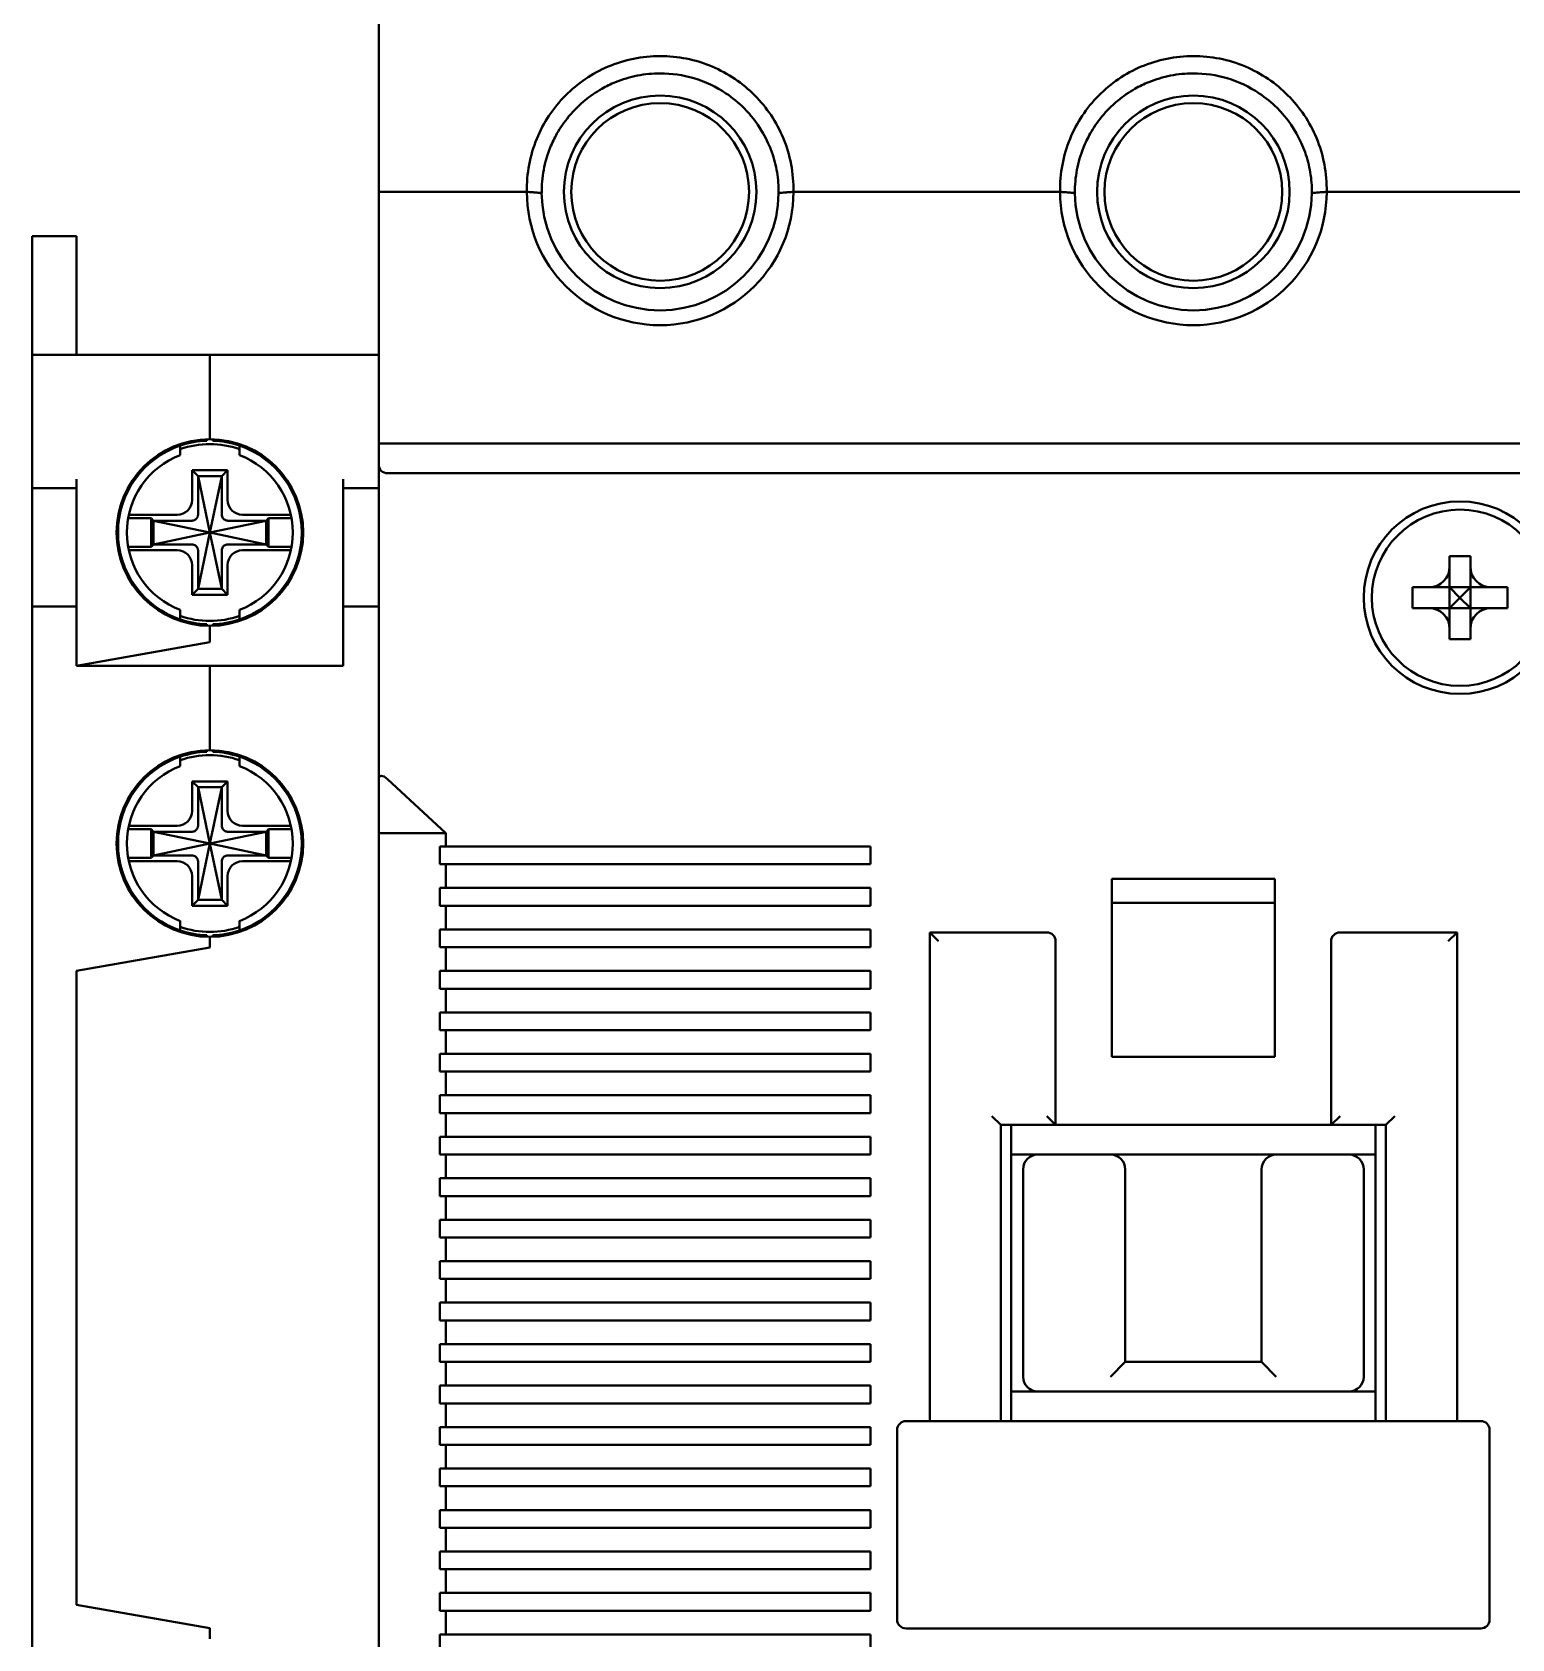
# Model space of a CAD drawing. Header units: inches. Extents: x 6934 to 18973, y 4254 to 7629.
# Drawn here: x 15725.3 to 15775.2, y 5425 to 5479.2 of the extents above; entities that cross this region are included whole.
import ezdxf

# ---------------------------------------------------------------- set-up
doc = ezdxf.new("R2010")
doc.units = ezdxf.units.IN
doc.header["$MEASUREMENT"] = 0
doc.layers.add('POWER SUPPLY CASE INLINER1$0$가시적인 것(ISO)', color=3, linetype='Continuous', lineweight=40, true_color=0x00ff00)

# ---------------------------------------------------------------- blocks, each defined once
blk = doc.blocks.new('POWER SUPPLY CASE INLINER1')
at = {"layer": 'POWER SUPPLY CASE INLINER1$0$가시적인 것(ISO)'}
for p, q in [((3928.587, 1226.032), (3928.587, 1219.832)), ((3933.587, 1219.832), (3928.587, 1219.832)), ((3928.587, 1211.332), (3928.587, 1219.832)), ((3951.587, 1219.832), (3942.587, 1219.832)), ((3969.587, 1219.832), (3960.587, 1219.832)), ((3916.887, 1214.332), (3916.887, 1218.332)), ((3916.887, 1218.332), (3918.387, 1218.332)), ((3918.387, 1218.332), (3918.387, 1214.332)), ((3916.887, 1210.132), (3916.887, 1214.332)), ((3916.887, 1214.332), (3918.387, 1214.332)), ((3922.887, 1214.332), (3918.387, 1214.332)), ((3928.587, 1214.332), (3922.887, 1214.332)), ((3922.887, 1214.332), (3922.887, 1211.482)), ((3922.887, 1211.482), (3922.887, 1214.332)), ((3921.887, 1211.266), (3921.887, 1211.319)), ((3922.787, 1211.48), (3922.787, 1211.43)), ((3922.987, 1211.48), (3922.987, 1211.43)), ((3923.887, 1211.266), (3923.887, 1211.319)), ((3983.587, 1211.332), (3928.587, 1211.332)), ((3928.587, 1210.632), (3928.587, 1211.332)), ((3922.287, 1210.432), (3922.287, 1209.437)), ((3923.487, 1210.432), (3922.287, 1210.432)), ((3922.487, 1210.232), (3922.287, 1210.432)), ((3922.487, 1210.232), (3922.487, 1208.934)), ((3923.287, 1210.232), (3922.487, 1210.232)), ((3922.887, 1208.332), (3922.487, 1210.232)), ((3922.887, 1208.332), (3923.287, 1210.232)), ((3923.287, 1210.232), (3923.487, 1210.432)), ((3923.287, 1208.934), (3923.287, 1210.232)), ((3923.487, 1209.437), (3923.487, 1210.432)), ((3928.587, 1210.632), (3928.587, 1200.004)), ((3983.287, 1210.332), (3928.887, 1210.332)), ((3916.887, 1209.832), (3916.887, 1210.132)), ((3916.887, 1205.832), (3916.887, 1209.832)), ((3916.887, 1209.832), (3918.387, 1209.832)), ((3918.387, 1210.132), (3918.387, 1209.832)), ((3918.387, 1209.832), (3918.387, 1205.832)), ((3927.387, 1209.832), (3927.387, 1210.132)), ((3927.387, 1205.832), (3927.387, 1209.832)), ((3928.587, 1209.832), (3927.387, 1209.832)), ((3920.129, 1208.812), (3920.907, 1208.812)), ((3920.303, 1208.932), (3921.783, 1208.932)), ((3920.907, 1207.852), (3920.907, 1208.812)), ((3920.987, 1208.732), (3920.907, 1208.812)), ((3920.987, 1208.732), (3920.987, 1207.932)), ((3922.286, 1208.732), (3920.987, 1208.732)), ((3922.887, 1208.332), (3920.987, 1208.732)), ((3922.887, 1208.332), (3924.787, 1208.732)), ((3924.787, 1208.732), (3923.489, 1208.732)), ((3923.992, 1208.932), (3925.472, 1208.932)), ((3924.787, 1208.732), (3924.867, 1208.812)), ((3924.787, 1207.932), (3924.787, 1208.732)), ((3924.867, 1208.812), (3925.646, 1208.812)), ((3924.867, 1207.852), (3924.867, 1208.812)), ((3922.887, 1208.332), (3920.987, 1207.932)), ((3922.887, 1208.332), (3922.487, 1206.432)), ((3922.887, 1208.332), (3924.787, 1207.932)), ((3922.887, 1208.332), (3923.287, 1206.432)), ((3920.129, 1207.852), (3920.907, 1207.852)), ((3921.783, 1207.732), (3920.303, 1207.732)), ((3920.987, 1207.932), (3920.907, 1207.852)), ((3920.987, 1207.932), (3922.286, 1207.932)), ((3922.487, 1207.73), (3922.487, 1206.432)), ((3923.287, 1206.432), (3923.287, 1207.73)), ((3923.489, 1207.932), (3924.787, 1207.932)), ((3925.472, 1207.732), (3923.992, 1207.732)), ((3924.787, 1207.932), (3924.867, 1207.852)), ((3924.867, 1207.852), (3925.646, 1207.852)), ((3964.737, 1207.182), (3964.737, 1207.532)), ((3964.737, 1207.532), (3965.437, 1207.532)), ((3965.437, 1207.182), (3965.437, 1207.532)), ((3922.287, 1207.227), (3922.287, 1206.232)), ((3923.487, 1206.232), (3923.487, 1207.227)), ((3964.737, 1206.482), (3964.737, 1207.182)), ((3965.437, 1206.482), (3965.437, 1207.182)), ((3922.487, 1206.432), (3922.287, 1206.232)), ((3922.487, 1206.432), (3923.287, 1206.432)), ((3923.287, 1206.432), (3923.487, 1206.232)), ((3963.487, 1206.482), (3963.487, 1205.782)), ((3963.487, 1206.482), (3964.037, 1206.482)), ((3964.737, 1206.482), (3964.037, 1206.482)), ((3964.737, 1206.482), (3965.087, 1206.132)), ((3964.737, 1206.482), (3965.437, 1206.482)), ((3964.737, 1206.482), (3964.737, 1205.782)), ((3965.087, 1206.132), (3965.437, 1206.482)), ((3965.437, 1206.482), (3965.437, 1205.782)), ((3965.437, 1206.482), (3966.137, 1206.482)), ((3966.137, 1206.482), (3966.687, 1206.482)), ((3966.687, 1206.482), (3966.687, 1205.782)), ((3922.287, 1206.232), (3923.487, 1206.232)), ((3965.087, 1206.132), (3964.737, 1205.782)), ((3965.437, 1205.782), (3965.087, 1206.132)), ((3916.887, 1159.832), (3916.887, 1205.832)), ((3916.887, 1205.832), (3918.387, 1205.832)), ((3918.387, 1203.832), (3918.387, 1205.832)), ((3921.887, 1205.345), (3921.887, 1205.398)), ((3923.887, 1205.345), (3923.887, 1205.398)), ((3928.587, 1205.832), (3927.387, 1205.832)), ((3927.387, 1205.832), (3927.387, 1203.832)), ((3963.487, 1205.782), (3964.037, 1205.782)), ((3964.737, 1205.782), (3964.037, 1205.782)), ((3964.737, 1205.782), (3965.437, 1205.782)), ((3964.737, 1205.782), (3964.737, 1205.082)), ((3965.437, 1205.782), (3966.137, 1205.782)), ((3965.437, 1205.782), (3965.437, 1205.082)), ((3966.137, 1205.782), (3966.687, 1205.782)), ((3922.787, 1205.234), (3922.787, 1205.184)), ((3922.887, 1204.625), (3922.887, 1205.182)), ((3922.887, 1204.625), (3922.887, 1205.182)), ((3922.987, 1205.234), (3922.987, 1205.184)), ((3964.737, 1204.732), (3964.737, 1205.082)), ((3965.437, 1204.732), (3965.437, 1205.082)), ((3918.387, 1203.832), (3922.887, 1204.625)), ((3918.387, 1203.832), (3922.887, 1204.625)), ((3964.737, 1204.732), (3965.437, 1204.732)), ((3922.887, 1203.832), (3918.387, 1203.832)), ((3922.887, 1203.832), (3927.387, 1203.832)), ((3922.887, 1203.832), (3922.887, 1200.982)), ((3922.887, 1200.982), (3922.887, 1203.832)), ((3922.787, 1200.93), (3922.787, 1200.98)), ((3922.987, 1200.93), (3922.987, 1200.98)), ((3921.887, 1200.766), (3921.887, 1200.819)), ((3923.887, 1200.819), (3923.887, 1200.766)), ((3922.287, 1199.932), (3922.287, 1198.937)), ((3923.487, 1199.932), (3922.287, 1199.932)), ((3922.487, 1199.732), (3922.287, 1199.932)), ((3923.287, 1199.732), (3923.487, 1199.932)), ((3923.487, 1198.937), (3923.487, 1199.932)), ((3928.587, 1200.004), (3928.587, 1198.182)), ((3928.887, 1200.004), (3930.85, 1198.182)), ((3922.487, 1199.732), (3922.487, 1198.434)), ((3923.287, 1199.732), (3922.487, 1199.732)), ((3922.887, 1197.832), (3922.487, 1199.732)), ((3922.887, 1197.832), (3923.287, 1199.732)), ((3923.287, 1198.434), (3923.287, 1199.732)), ((3920.129, 1198.312), (3920.907, 1198.312)), ((3920.303, 1198.432), (3921.783, 1198.432)), ((3920.907, 1197.352), (3920.907, 1198.312)), ((3920.987, 1198.232), (3920.907, 1198.312)), ((3923.992, 1198.432), (3925.472, 1198.432)), ((3924.787, 1198.232), (3924.867, 1198.312)), ((3924.867, 1198.312), (3925.646, 1198.312)), ((3924.867, 1197.352), (3924.867, 1198.312)), ((3920.987, 1198.232), (3920.987, 1197.432)), ((3922.286, 1198.232), (3920.987, 1198.232)), ((3922.887, 1197.832), (3920.987, 1198.232)), ((3922.887, 1197.832), (3920.987, 1197.432)), ((3922.887, 1197.832), (3922.487, 1195.932)), ((3922.887, 1197.832), (3924.787, 1198.232)), ((3922.887, 1197.832), (3924.787, 1197.432)), ((3922.887, 1197.832), (3923.287, 1195.932)), ((3924.787, 1198.232), (3923.489, 1198.232)), ((3924.787, 1197.432), (3924.787, 1198.232)), ((3928.587, 1198.182), (3930.85, 1198.182)), ((3928.587, 1198.182), (3928.587, 1168.482)), ((3930.65, 1197.132), (3930.65, 1197.732)), ((3930.85, 1197.732), (3930.65, 1197.732)), ((3930.85, 1198.182), (3930.85, 1197.732)), ((3930.85, 1197.732), (3945.187, 1197.732)), ((3945.187, 1197.132), (3945.187, 1197.732)), ((3920.129, 1197.352), (3920.907, 1197.352)), ((3921.783, 1197.232), (3920.303, 1197.232)), ((3920.987, 1197.432), (3920.907, 1197.352)), ((3920.987, 1197.432), (3922.286, 1197.432)), ((3922.487, 1197.23), (3922.487, 1195.932)), ((3923.287, 1195.932), (3923.287, 1197.23)), ((3923.489, 1197.432), (3924.787, 1197.432)), ((3925.472, 1197.232), (3923.992, 1197.232)), ((3924.787, 1197.432), (3924.867, 1197.352)), ((3924.867, 1197.352), (3925.646, 1197.352)), ((3922.287, 1196.727), (3922.287, 1195.732)), ((3923.487, 1195.732), (3923.487, 1196.727)), ((3930.85, 1197.132), (3930.65, 1197.132)), ((3930.85, 1197.132), (3945.187, 1197.132)), ((3930.85, 1197.132), (3930.85, 1196.332)), ((3953.337, 1190.632), (3953.337, 1196.64)), ((3958.837, 1196.64), (3953.337, 1196.64)), ((3958.837, 1196.64), (3958.837, 1190.632)), ((3930.65, 1195.732), (3930.65, 1196.332)), ((3930.85, 1196.332), (3930.65, 1196.332)), ((3930.85, 1196.332), (3945.187, 1196.332)), ((3945.187, 1195.732), (3945.187, 1196.332)), ((3922.487, 1195.932), (3922.287, 1195.732)), ((3922.287, 1195.732), (3923.487, 1195.732)), ((3922.487, 1195.932), (3923.287, 1195.932)), ((3923.287, 1195.932), (3923.487, 1195.732)), ((3930.85, 1195.732), (3930.65, 1195.732)), ((3930.85, 1195.732), (3945.187, 1195.732)), ((3930.85, 1195.732), (3930.85, 1194.932)), ((3953.337, 1195.832), (3958.837, 1195.832)), ((3921.887, 1194.845), (3921.887, 1194.898)), ((3922.787, 1194.684), (3922.787, 1194.734)), ((3922.887, 1194.682), (3922.887, 1194.325)), ((3922.887, 1194.325), (3922.887, 1194.682)), ((3922.987, 1194.684), (3922.987, 1194.734)), ((3923.887, 1194.898), (3923.887, 1194.845)), ((3930.65, 1194.332), (3930.65, 1194.932)), ((3930.85, 1194.932), (3930.65, 1194.932)), ((3930.85, 1194.932), (3945.187, 1194.932)), ((3945.187, 1194.332), (3945.187, 1194.932)), ((3947.187, 1194.832), (3951.137, 1194.832)), ((3947.487, 1194.532), (3947.187, 1194.832)), ((3947.187, 1178.332), (3947.187, 1194.832)), ((3951.437, 1194.532), (3951.437, 1188.332)), ((3960.737, 1188.332), (3960.737, 1194.532)), ((3961.037, 1194.832), (3964.987, 1194.832)), ((3964.687, 1194.532), (3964.987, 1194.832)), ((3964.987, 1178.332), (3964.987, 1194.832)), ((3918.387, 1193.532), (3922.887, 1194.325)), ((3918.387, 1193.532), (3922.887, 1194.325)), ((3930.85, 1194.332), (3930.65, 1194.332)), ((3930.85, 1194.332), (3945.187, 1194.332)), ((3930.85, 1194.332), (3930.85, 1193.532)), ((3918.387, 1172.132), (3918.387, 1193.532)), ((3918.387, 1193.532), (3918.387, 1172.132)), ((3930.65, 1192.932), (3930.65, 1193.532)), ((3930.85, 1193.532), (3930.65, 1193.532)), ((3930.85, 1193.532), (3945.187, 1193.532)), ((3945.187, 1192.932), (3945.187, 1193.532)), ((3930.85, 1192.932), (3930.65, 1192.932)), ((3930.85, 1192.932), (3945.187, 1192.932)), ((3930.85, 1192.932), (3930.85, 1192.132)), ((3930.65, 1191.532), (3930.65, 1192.132)), ((3930.85, 1192.132), (3930.65, 1192.132)), ((3930.85, 1192.132), (3945.187, 1192.132)), ((3945.187, 1191.532), (3945.187, 1192.132)), ((3930.85, 1191.532), (3930.65, 1191.532)), ((3930.85, 1191.532), (3945.187, 1191.532)), ((3930.85, 1191.532), (3930.85, 1190.732)), ((3930.65, 1190.132), (3930.65, 1190.732)), ((3930.85, 1190.732), (3930.65, 1190.732)), ((3930.85, 1190.732), (3945.187, 1190.732)), ((3945.187, 1190.132), (3945.187, 1190.732)), ((3930.85, 1190.132), (3930.65, 1190.132)), ((3930.85, 1190.132), (3945.187, 1190.132)), ((3930.85, 1190.132), (3930.85, 1189.332)), ((3953.337, 1190.632), (3958.837, 1190.632)), ((3930.65, 1188.732), (3930.65, 1189.332)), ((3930.85, 1189.332), (3930.65, 1189.332)), ((3930.85, 1189.332), (3945.187, 1189.332)), ((3945.187, 1188.732), (3945.187, 1189.332)), ((3930.85, 1188.732), (3930.65, 1188.732)), ((3930.85, 1188.732), (3945.187, 1188.732)), ((3930.85, 1188.732), (3930.85, 1187.932)), ((3949.287, 1188.632), (3949.587, 1188.332)), ((3951.137, 1188.632), (3951.437, 1188.332)), ((3961.037, 1188.632), (3960.737, 1188.332)), ((3962.887, 1188.632), (3962.587, 1188.332)), ((3949.587, 1188.332), (3949.587, 1178.332)), ((3951.437, 1188.332), (3949.587, 1188.332)), ((3949.937, 1188.332), (3949.937, 1178.332)), ((3951.437, 1188.332), (3960.737, 1188.332)), ((3962.587, 1188.332), (3960.737, 1188.332)), ((3962.237, 1178.332), (3962.237, 1188.332)), ((3962.587, 1178.332), (3962.587, 1188.332)), ((3930.65, 1187.332), (3930.65, 1187.932)), ((3930.85, 1187.932), (3930.65, 1187.932)), ((3930.85, 1187.932), (3945.187, 1187.932)), ((3945.187, 1187.332), (3945.187, 1187.932)), ((3930.85, 1187.332), (3930.65, 1187.332)), ((3930.85, 1187.332), (3945.187, 1187.332)), ((3930.85, 1187.332), (3930.85, 1186.532)), ((3949.937, 1187.332), (3950.837, 1187.332)), ((3950.837, 1187.332), (3953.287, 1187.332)), ((3953.287, 1187.332), (3958.887, 1187.332)), ((3958.887, 1187.332), (3961.337, 1187.332)), ((3961.337, 1187.332), (3962.237, 1187.332)), ((3930.65, 1185.932), (3930.65, 1186.532)), ((3930.85, 1186.532), (3930.65, 1186.532)), ((3930.85, 1186.532), (3945.187, 1186.532)), ((3945.187, 1185.932), (3945.187, 1186.532)), ((3950.337, 1179.832), (3950.337, 1186.832)), ((3953.787, 1180.332), (3953.787, 1186.832)), ((3958.387, 1186.832), (3958.387, 1180.332)), ((3961.837, 1186.832), (3961.837, 1179.832)), ((3930.85, 1185.932), (3930.65, 1185.932)), ((3930.85, 1185.932), (3945.187, 1185.932)), ((3930.85, 1185.932), (3930.85, 1185.132)), ((3930.65, 1184.532), (3930.65, 1185.132)), ((3930.85, 1185.132), (3930.65, 1185.132)), ((3930.85, 1185.132), (3945.187, 1185.132)), ((3945.187, 1184.532), (3945.187, 1185.132)), ((3930.85, 1184.532), (3930.65, 1184.532)), ((3930.85, 1184.532), (3945.187, 1184.532)), ((3930.85, 1184.532), (3930.85, 1183.732)), ((3930.65, 1183.132), (3930.65, 1183.732)), ((3930.85, 1183.732), (3930.65, 1183.732)), ((3930.85, 1183.732), (3945.187, 1183.732)), ((3945.187, 1183.132), (3945.187, 1183.732)), ((3930.85, 1183.132), (3930.65, 1183.132)), ((3930.85, 1183.132), (3945.187, 1183.132)), ((3930.85, 1183.132), (3930.85, 1182.332)), ((3930.65, 1181.732), (3930.65, 1182.332)), ((3930.85, 1182.332), (3930.65, 1182.332)), ((3930.85, 1182.332), (3945.187, 1182.332)), ((3945.187, 1181.732), (3945.187, 1182.332)), ((3930.85, 1181.732), (3930.65, 1181.732)), ((3930.85, 1181.732), (3945.187, 1181.732)), ((3930.85, 1181.732), (3930.85, 1180.932)), ((3930.65, 1180.332), (3930.65, 1180.932)), ((3930.85, 1180.932), (3930.65, 1180.932)), ((3930.85, 1180.932), (3945.187, 1180.932)), ((3945.187, 1180.332), (3945.187, 1180.932)), ((3930.85, 1180.332), (3930.65, 1180.332)), ((3930.85, 1180.332), (3945.187, 1180.332)), ((3930.85, 1180.332), (3930.85, 1179.532)), ((3953.787, 1180.332), (3953.287, 1179.832)), ((3958.387, 1180.332), (3953.787, 1180.332)), ((3958.387, 1180.332), (3958.887, 1179.832)), ((3930.65, 1178.932), (3930.65, 1179.532)), ((3930.85, 1179.532), (3930.65, 1179.532)), ((3930.85, 1179.532), (3945.187, 1179.532)), ((3945.187, 1178.932), (3945.187, 1179.532)), ((3950.837, 1179.332), (3949.937, 1179.332)), ((3961.337, 1179.332), (3950.837, 1179.332)), ((3962.237, 1179.332), (3961.337, 1179.332)), ((3930.85, 1178.932), (3930.65, 1178.932)), ((3930.85, 1178.932), (3945.187, 1178.932)), ((3930.85, 1178.932), (3930.85, 1178.132)), ((3946.387, 1178.332), (3965.787, 1178.332)), ((3930.65, 1177.532), (3930.65, 1178.132)), ((3930.85, 1178.132), (3930.65, 1178.132)), ((3930.85, 1178.132), (3945.187, 1178.132)), ((3945.187, 1177.532), (3945.187, 1178.132)), ((3946.087, 1178.032), (3946.087, 1171.632)), ((3966.087, 1171.632), (3966.087, 1178.032)), ((3930.85, 1177.532), (3930.65, 1177.532)), ((3930.85, 1177.532), (3945.187, 1177.532)), ((3930.85, 1177.532), (3930.85, 1176.732)), ((3930.65, 1176.132), (3930.65, 1176.732)), ((3930.85, 1176.732), (3930.65, 1176.732)), ((3930.85, 1176.732), (3945.187, 1176.732)), ((3945.187, 1176.132), (3945.187, 1176.732)), ((3930.85, 1176.132), (3930.65, 1176.132)), ((3930.85, 1176.132), (3945.187, 1176.132)), ((3930.85, 1176.132), (3930.85, 1175.332)), ((3930.65, 1174.732), (3930.65, 1175.332)), ((3930.85, 1175.332), (3930.65, 1175.332)), ((3930.85, 1175.332), (3945.187, 1175.332)), ((3945.187, 1174.732), (3945.187, 1175.332)), ((3930.85, 1174.732), (3930.65, 1174.732)), ((3930.85, 1174.732), (3945.187, 1174.732)), ((3930.85, 1174.732), (3930.85, 1173.932)), ((3930.65, 1173.332), (3930.65, 1173.932)), ((3930.85, 1173.932), (3930.65, 1173.932)), ((3930.85, 1173.932), (3945.187, 1173.932)), ((3945.187, 1173.332), (3945.187, 1173.932)), ((3930.85, 1173.332), (3930.65, 1173.332)), ((3930.85, 1173.332), (3945.187, 1173.332)), ((3930.85, 1173.332), (3930.85, 1172.532)), ((3930.65, 1171.932), (3930.65, 1172.532)), ((3930.85, 1172.532), (3930.65, 1172.532)), ((3930.85, 1172.532), (3945.187, 1172.532)), ((3945.187, 1171.932), (3945.187, 1172.532)), ((3922.887, 1171.338), (3918.387, 1172.132)), ((3922.887, 1171.338), (3918.387, 1172.132)), ((3930.85, 1171.932), (3930.65, 1171.932)), ((3930.85, 1171.932), (3945.187, 1171.932)), ((3930.85, 1171.932), (3930.85, 1171.132)), ((3922.887, 1170.982), (3922.887, 1171.338)), ((3922.887, 1170.982), (3922.887, 1171.338)), ((3930.65, 1170.532), (3930.65, 1171.132)), ((3930.85, 1171.132), (3930.65, 1171.132)), ((3930.85, 1171.132), (3945.187, 1171.132)), ((3945.187, 1170.532), (3945.187, 1171.132)), ((3946.387, 1171.332), (3965.787, 1171.332))]:
    blk.add_line(p, q, dxfattribs=at)
for centre, radius in [((3938.087, 1219.832), 3.25), ((3938.087, 1219.832), 3), ((3956.087, 1219.832), 3.25), ((3956.087, 1219.832), 3), ((3965.087, 1206.132), 3.25), ((3965.087, 1206.132), 2.975)]:
    blk.add_circle(centre, radius, dxfattribs=at)
for centre, radius, start, end in [((3938.087, 1219.832), 4.5, 180, 0), ((3938.087, 1219.832), 4, 180.5574, 359.4428), ((3956.087, 1219.832), 4.5, 180, 0), ((3956.087, 1219.832), 4, 180.5574, 359.4428), ((3922.887, 1208.332), 3.15, 90, 270), ((3922.887, 1208.332), 3.1, 108.8191, 251.1809), ((3922.887, 1208.332), 3.1, 91.8486, 108.8191), ((3922.887, 1208.332), 2.986, 70.4332, 109.5668), ((3922.887, 1208.332), 3.15, 270, 90), ((3922.887, 1208.332), 3.1, 71.1809, 88.1514), ((3922.887, 1208.332), 3.1, 288.8191, 71.1809), ((3922.887, 1208.332), 2.8, 110.9248, 249.0752), ((3922.887, 1208.332), 2.8, 290.9248, 69.0752), ((3928.887, 1210.632), 0.3, 180, 270), ((3922.887, 1208.332), 2.986, 250.4332, 289.5668), ((3922.887, 1208.332), 3.1, 251.1809, 268.1514), ((3922.887, 1208.332), 3.1, 271.8486, 288.8191), ((3922.887, 1197.832), 3.15, 90, 270), ((3922.887, 1197.832), 3.15, 270, 90), ((3922.887, 1197.832), 3.1, 108.8191, 251.1809), ((3922.887, 1197.832), 2.8, 110.9248, 249.0752), ((3922.887, 1197.832), 3.1, 91.8486, 108.8191), ((3922.887, 1197.832), 2.986, 70.4332, 109.5668), ((3922.887, 1197.832), 3.1, 71.1809, 88.1514), ((3922.887, 1197.832), 3.1, 288.8191, 71.1809), ((3922.887, 1197.832), 2.8, 290.9248, 69.0752), ((3922.887, 1197.832), 2.986, 250.4332, 289.5668), ((3922.887, 1197.832), 3.1, 251.1809, 268.1514), ((3922.887, 1197.832), 3.1, 271.8486, 288.8191), ((3951.137, 1194.532), 0.3, 0, 90), ((3961.037, 1194.532), 0.3, 90, 180), ((3950.837, 1186.832), 0.5, 90, 180), ((3953.287, 1186.832), 0.5, 0, 90), ((3958.887, 1186.832), 0.5, 90, 180), ((3961.337, 1186.832), 0.5, 0, 90), ((3950.837, 1179.832), 0.5, 180, 270), ((3961.337, 1179.832), 0.5, 270, 0), ((3946.387, 1178.032), 0.3, 90, 180), ((3965.787, 1178.032), 0.3, 0, 90), ((3946.387, 1171.632), 0.3, 180, 270), ((3965.787, 1171.632), 0.3, 270, 0)]:
    blk.add_arc(centre, radius, start, end, dxfattribs=at)
for centre, major_axis, ratio, start_param, end_param in [((3921.749, 1209.471), (-0.393, 0.393), 0.939231, 2.387521, 3.895664), ((3924.026, 1209.471), (0.393, 0.393), 0.939231, 2.387521, 3.895664), ((3921.749, 1207.193), (-0.393, -0.393), 0.939231, 2.387521, 3.895664), ((3924.026, 1207.193), (0.393, -0.393), 0.939231, 2.387521, 3.895664), ((3963.993, 1207.227), (-0.542, 0.542), 0.941609, 2.386259, 3.896927), ((3966.182, 1207.227), (0.542, 0.542), 0.941609, 2.386259, 3.896927), ((3963.993, 1205.037), (-0.542, -0.542), 0.941609, 2.386259, 3.896927), ((3966.182, 1205.037), (0.542, -0.542), 0.941609, 2.386259, 3.896927), ((3928.887, 1199.725), (-0.26, 0.38), 0.39371, 5.234809, 6.805605), ((3921.749, 1198.971), (-0.393, 0.393), 0.939231, 2.387521, 3.895664), ((3924.026, 1198.971), (0.393, 0.393), 0.939231, 2.387521, 3.895664), ((3921.749, 1196.693), (-0.393, -0.393), 0.939231, 2.387521, 3.895664), ((3924.026, 1196.693), (0.393, -0.393), 0.939231, 2.387521, 3.895664)]:
    blk.add_ellipse(centre, major_axis=major_axis, ratio=ratio, start_param=start_param, end_param=end_param, dxfattribs=at)
for points, knots in [([(3938.087, 1224.419), (3937.786, 1224.419), (3937.485, 1224.388), (3936.895, 1224.268), (3936.606, 1224.179), (3935.789, 1223.832), (3935.302, 1223.5), (3934.474, 1222.666), (3934.147, 1222.17), (3933.807, 1221.34), (3933.72, 1221.046), (3933.608, 1220.444), (3933.582, 1220.138), (3933.588, 1219.832)], [0.0000171, 0.0000171, 0.0000171, 0.0000171, 0.0905045, 0.0905045, 0.1813819, 0.1813819, 0.3586453, 0.3586453, 0.5384374, 0.5384374, 0.6319629, 0.6319629, 0.7250417, 0.7250417, 0.7250417, 0.7250417]), ([(3942.587, 1219.832), (3942.593, 1220.144), (3942.566, 1220.456), (3942.45, 1221.067), (3942.36, 1221.366), (3942.016, 1222.189), (3941.69, 1222.678), (3940.869, 1223.504), (3940.381, 1223.835), (3939.56, 1224.182), (3939.268, 1224.272), (3938.679, 1224.389), (3938.383, 1224.419), (3938.087, 1224.419)], [0.0000644, 0.0000644, 0.0000644, 0.0000644, 0.0951795, 0.0951795, 0.1899794, 0.1899794, 0.3672987, 0.3672987, 0.5442291, 0.5442291, 0.6366703, 0.6366703, 0.7264459, 0.7264459, 0.7264459, 0.7264459]), ([(3956.087, 1224.419), (3955.786, 1224.419), (3955.485, 1224.388), (3954.895, 1224.268), (3954.606, 1224.179), (3953.789, 1223.832), (3953.302, 1223.5), (3952.474, 1222.666), (3952.147, 1222.17), (3951.807, 1221.34), (3951.72, 1221.046), (3951.608, 1220.444), (3951.582, 1220.138), (3951.588, 1219.832)], [0.0000171, 0.0000171, 0.0000171, 0.0000171, 0.0905045, 0.0905045, 0.1813819, 0.1813819, 0.3586453, 0.3586453, 0.5384374, 0.5384374, 0.6319629, 0.6319629, 0.7250417, 0.7250417, 0.7250417, 0.7250417]), ([(3960.587, 1219.832), (3960.593, 1220.144), (3960.566, 1220.456), (3960.45, 1221.067), (3960.36, 1221.366), (3960.016, 1222.189), (3959.69, 1222.678), (3958.869, 1223.504), (3958.381, 1223.835), (3957.56, 1224.182), (3957.268, 1224.272), (3956.679, 1224.389), (3956.383, 1224.419), (3956.087, 1224.419)], [0.0000644, 0.0000644, 0.0000644, 0.0000644, 0.0951795, 0.0951795, 0.1899794, 0.1899794, 0.3672987, 0.3672987, 0.5442291, 0.5442291, 0.6366703, 0.6366703, 0.7264459, 0.7264459, 0.7264459, 0.7264459]), ([(3938.087, 1223.832), (3937.83, 1223.832), (3937.572, 1223.807), (3937.066, 1223.708), (3936.819, 1223.634), (3936.42, 1223.472), (3936.265, 1223.397), (3935.915, 1223.199), (3935.725, 1223.068), (3935.447, 1222.84), (3935.351, 1222.752), (3935.167, 1222.569), (3935.08, 1222.472), (3934.85, 1222.192), (3934.718, 1222.001), (3934.518, 1221.647), (3934.443, 1221.489), (3934.279, 1221.084), (3934.205, 1220.831), (3934.108, 1220.316), (3934.085, 1220.055), (3934.088, 1219.793)], [-0.6388449, -0.6388449, -0.6388449, -0.6388449, -0.5615121, -0.5615121, -0.4839833, -0.4839833, -0.4321306, -0.4321306, -0.3626563, -0.3626563, -0.3233942, -0.3233942, -0.2839658, -0.2839658, -0.2134173, -0.2134173, -0.1601958, -0.1601958, -0.0800794, -0.0800794, -0.0000049, -0.0000049, -0.0000049, -0.0000049]), ([(3942.087, 1219.793), (3942.09, 1220.027), (3942.071, 1220.261), (3941.994, 1220.722), (3941.936, 1220.948), (3941.702, 1221.607), (3941.471, 1222.017), (3941.09, 1222.478), (3941.003, 1222.574), (3940.727, 1222.849), (3940.525, 1223.014), (3939.977, 1223.38), (3939.612, 1223.552), (3938.858, 1223.776), (3938.473, 1223.832), (3938.087, 1223.832)], [-0.63857, -0.63857, -0.63857, -0.63857, -0.5670702, -0.5670702, -0.4959389, -0.4959389, -0.3540667, -0.3540667, -0.3148214, -0.3148214, -0.2362678, -0.2362678, -0.1157937, -0.1157937, -0.0000154, -0.0000154, -0.0000154, -0.0000154]), ([(3956.087, 1223.832), (3955.83, 1223.832), (3955.572, 1223.807), (3955.066, 1223.708), (3954.819, 1223.634), (3954.42, 1223.472), (3954.265, 1223.397), (3953.915, 1223.199), (3953.725, 1223.068), (3953.447, 1222.84), (3953.351, 1222.752), (3953.167, 1222.569), (3953.08, 1222.472), (3952.85, 1222.192), (3952.718, 1222.001), (3952.518, 1221.647), (3952.443, 1221.489), (3952.279, 1221.084), (3952.205, 1220.831), (3952.108, 1220.316), (3952.085, 1220.055), (3952.088, 1219.793)], [-0.6388449, -0.6388449, -0.6388449, -0.6388449, -0.5615121, -0.5615121, -0.4839833, -0.4839833, -0.4321306, -0.4321306, -0.3626563, -0.3626563, -0.3233942, -0.3233942, -0.2839658, -0.2839658, -0.2134173, -0.2134173, -0.1601958, -0.1601958, -0.0800794, -0.0800794, -0.0000049, -0.0000049, -0.0000049, -0.0000049]), ([(3960.087, 1219.793), (3960.09, 1220.027), (3960.071, 1220.261), (3959.994, 1220.722), (3959.936, 1220.948), (3959.702, 1221.607), (3959.471, 1222.017), (3959.09, 1222.478), (3959.003, 1222.574), (3958.727, 1222.849), (3958.525, 1223.014), (3957.977, 1223.38), (3957.612, 1223.552), (3956.858, 1223.776), (3956.473, 1223.832), (3956.087, 1223.832)], [-0.63857, -0.63857, -0.63857, -0.63857, -0.5670702, -0.5670702, -0.4959389, -0.4959389, -0.3540667, -0.3540667, -0.3148214, -0.3148214, -0.2362678, -0.2362678, -0.1157937, -0.1157937, -0.0000154, -0.0000154, -0.0000154, -0.0000154]), ([(3934.088, 1219.793), (3934.033, 1219.798), (3933.923, 1219.808), (3933.756, 1219.825), (3933.644, 1219.828), (3933.588, 1219.832)], [0.0000107, 0.0000107, 0.0000107, 0.0000107, 0.3333333, 0.6666667, 0.9999943, 0.9999943, 0.9999943, 0.9999943]), ([(3942.587, 1219.832), (3942.531, 1219.828), (3942.419, 1219.825), (3942.252, 1219.808), (3942.142, 1219.798), (3942.087, 1219.793)], [0.0000082, 0.0000082, 0.0000082, 0.0000082, 0.3333333, 0.6666667, 0.9999891, 0.9999891, 0.9999891, 0.9999891]), ([(3952.088, 1219.793), (3952.033, 1219.798), (3951.923, 1219.808), (3951.756, 1219.825), (3951.644, 1219.828), (3951.588, 1219.832)], [0.0000107, 0.0000107, 0.0000107, 0.0000107, 0.3333333, 0.6666667, 0.9999943, 0.9999943, 0.9999943, 0.9999943]), ([(3960.587, 1219.832), (3960.531, 1219.828), (3960.419, 1219.825), (3960.252, 1219.808), (3960.142, 1219.798), (3960.087, 1219.793)], [0.0000082, 0.0000082, 0.0000082, 0.0000082, 0.3333333, 0.6666667, 0.9999891, 0.9999891, 0.9999891, 0.9999891]), ([(3920.303, 1208.932), (3920.265, 1208.932), (3920.22, 1208.931), (3920.174, 1208.929), (3920.163, 1208.929), (3920.152, 1208.928)], [-0.04536887, -0.04536887, -0.04536887, -0.04536887, -0.03388591, -0.03388591, -0.03039823, -0.03039823, -0.03039823, -0.03039823]), ([(3922.31, 1208.734), (3922.312, 1208.734), (3922.314, 1208.734), (3922.336, 1208.738), (3922.357, 1208.745), (3922.395, 1208.765), (3922.412, 1208.779), (3922.441, 1208.807), (3922.454, 1208.825), (3922.474, 1208.863), (3922.481, 1208.883), (3922.485, 1208.905), (3922.486, 1208.907), (3922.486, 1208.91)], [0.01709808, 0.01709808, 0.01709808, 0.01709808, 0.01777381, 0.01777381, 0.02384946, 0.02384946, 0.02992512, 0.02992512, 0.03600078, 0.03600078, 0.04207644, 0.04207644, 0.04275217, 0.04275217, 0.04275217, 0.04275217]), ([(3923.289, 1208.91), (3923.289, 1208.907), (3923.29, 1208.905), (3923.294, 1208.883), (3923.301, 1208.863), (3923.321, 1208.825), (3923.334, 1208.807), (3923.363, 1208.779), (3923.38, 1208.765), (3923.418, 1208.745), (3923.439, 1208.738), (3923.461, 1208.734), (3923.463, 1208.734), (3923.465, 1208.734)], [-0.22101525, -0.22101525, -0.22101525, -0.22101525, -0.22033952, -0.22033952, -0.21426387, -0.21426387, -0.20818821, -0.20818821, -0.20211255, -0.20211255, -0.19603689, -0.19603689, -0.19536116, -0.19536116, -0.19536116, -0.19536116]), ([(3925.623, 1208.928), (3925.612, 1208.929), (3925.601, 1208.929), (3925.555, 1208.931), (3925.51, 1208.932), (3925.472, 1208.932)], [-0.14993013, -0.14993013, -0.14993013, -0.14993013, -0.14644246, -0.14644246, -0.1349595, -0.1349595, -0.1349595, -0.1349595]), ([(3920.152, 1207.736), (3920.163, 1207.735), (3920.174, 1207.735), (3920.22, 1207.733), (3920.265, 1207.732), (3920.303, 1207.732)], [-0.14993013, -0.14993013, -0.14993013, -0.14993013, -0.14644246, -0.14644246, -0.1349595, -0.1349595, -0.1349595, -0.1349595]), ([(3922.486, 1207.754), (3922.486, 1207.756), (3922.485, 1207.759), (3922.481, 1207.78), (3922.474, 1207.801), (3922.454, 1207.839), (3922.441, 1207.857), (3922.412, 1207.885), (3922.395, 1207.899), (3922.357, 1207.919), (3922.336, 1207.926), (3922.314, 1207.93), (3922.312, 1207.93), (3922.31, 1207.93)], [-0.22101525, -0.22101525, -0.22101525, -0.22101525, -0.22033952, -0.22033952, -0.21426387, -0.21426387, -0.20818821, -0.20818821, -0.20211255, -0.20211255, -0.19603689, -0.19603689, -0.19536116, -0.19536116, -0.19536116, -0.19536116]), ([(3923.465, 1207.93), (3923.463, 1207.93), (3923.461, 1207.93), (3923.439, 1207.926), (3923.418, 1207.919), (3923.38, 1207.899), (3923.363, 1207.885), (3923.334, 1207.857), (3923.321, 1207.839), (3923.301, 1207.801), (3923.294, 1207.78), (3923.29, 1207.759), (3923.289, 1207.756), (3923.289, 1207.754)], [0.01709808, 0.01709808, 0.01709808, 0.01709808, 0.01777381, 0.01777381, 0.02384946, 0.02384946, 0.02992512, 0.02992512, 0.03600078, 0.03600078, 0.04207644, 0.04207644, 0.04275217, 0.04275217, 0.04275217, 0.04275217]), ([(3925.472, 1207.732), (3925.51, 1207.732), (3925.555, 1207.733), (3925.601, 1207.735), (3925.612, 1207.735), (3925.623, 1207.736)], [-0.04536887, -0.04536887, -0.04536887, -0.04536887, -0.03388591, -0.03388591, -0.03039823, -0.03039823, -0.03039823, -0.03039823]), ([(3920.303, 1198.432), (3920.265, 1198.432), (3920.22, 1198.431), (3920.174, 1198.429), (3920.163, 1198.429), (3920.152, 1198.428)], [-0.04536887, -0.04536887, -0.04536887, -0.04536887, -0.03388591, -0.03388591, -0.03039823, -0.03039823, -0.03039823, -0.03039823]), ([(3922.31, 1198.234), (3922.312, 1198.234), (3922.314, 1198.234), (3922.336, 1198.238), (3922.357, 1198.245), (3922.395, 1198.265), (3922.412, 1198.279), (3922.441, 1198.307), (3922.454, 1198.325), (3922.474, 1198.363), (3922.481, 1198.383), (3922.485, 1198.405), (3922.486, 1198.407), (3922.486, 1198.41)], [0.01709808, 0.01709808, 0.01709808, 0.01709808, 0.01777381, 0.01777381, 0.02384946, 0.02384946, 0.02992512, 0.02992512, 0.03600078, 0.03600078, 0.04207644, 0.04207644, 0.04275217, 0.04275217, 0.04275217, 0.04275217]), ([(3923.289, 1198.41), (3923.289, 1198.407), (3923.29, 1198.405), (3923.294, 1198.383), (3923.301, 1198.363), (3923.321, 1198.325), (3923.334, 1198.307), (3923.363, 1198.279), (3923.38, 1198.265), (3923.418, 1198.245), (3923.439, 1198.238), (3923.461, 1198.234), (3923.463, 1198.234), (3923.465, 1198.234)], [-0.22101525, -0.22101525, -0.22101525, -0.22101525, -0.22033952, -0.22033952, -0.21426387, -0.21426387, -0.20818821, -0.20818821, -0.20211255, -0.20211255, -0.19603689, -0.19603689, -0.19536116, -0.19536116, -0.19536116, -0.19536116]), ([(3925.623, 1198.428), (3925.612, 1198.429), (3925.601, 1198.429), (3925.555, 1198.431), (3925.51, 1198.432), (3925.472, 1198.432)], [-0.14993013, -0.14993013, -0.14993013, -0.14993013, -0.14644246, -0.14644246, -0.1349595, -0.1349595, -0.1349595, -0.1349595]), ([(3920.152, 1197.236), (3920.163, 1197.235), (3920.174, 1197.235), (3920.22, 1197.233), (3920.265, 1197.232), (3920.303, 1197.232)], [-0.14993013, -0.14993013, -0.14993013, -0.14993013, -0.14644246, -0.14644246, -0.1349595, -0.1349595, -0.1349595, -0.1349595]), ([(3922.486, 1197.254), (3922.486, 1197.256), (3922.485, 1197.259), (3922.481, 1197.28), (3922.474, 1197.301), (3922.454, 1197.339), (3922.441, 1197.357), (3922.412, 1197.385), (3922.395, 1197.399), (3922.357, 1197.419), (3922.336, 1197.426), (3922.314, 1197.43), (3922.312, 1197.43), (3922.31, 1197.43)], [-0.22101525, -0.22101525, -0.22101525, -0.22101525, -0.22033952, -0.22033952, -0.21426387, -0.21426387, -0.20818821, -0.20818821, -0.20211255, -0.20211255, -0.19603689, -0.19603689, -0.19536116, -0.19536116, -0.19536116, -0.19536116]), ([(3923.465, 1197.43), (3923.463, 1197.43), (3923.461, 1197.43), (3923.439, 1197.426), (3923.418, 1197.419), (3923.38, 1197.399), (3923.363, 1197.385), (3923.334, 1197.357), (3923.321, 1197.339), (3923.301, 1197.301), (3923.294, 1197.28), (3923.29, 1197.259), (3923.289, 1197.256), (3923.289, 1197.254)], [0.01709808, 0.01709808, 0.01709808, 0.01709808, 0.01777381, 0.01777381, 0.02384946, 0.02384946, 0.02992512, 0.02992512, 0.03600078, 0.03600078, 0.04207644, 0.04207644, 0.04275217, 0.04275217, 0.04275217, 0.04275217]), ([(3925.472, 1197.232), (3925.51, 1197.232), (3925.555, 1197.233), (3925.601, 1197.235), (3925.612, 1197.235), (3925.623, 1197.236)], [-0.04536887, -0.04536887, -0.04536887, -0.04536887, -0.03388591, -0.03388591, -0.03039823, -0.03039823, -0.03039823, -0.03039823])]:
    blk.add_open_spline(points, degree=3, knots=knots, dxfattribs=at)
for points in [[(3921.887, 1210.947), (3921.887, 1210.982), (3921.887, 1211.053), (3921.887, 1211.159), (3921.887, 1211.23), (3921.887, 1211.266)], [(3923.887, 1211.266), (3923.887, 1211.23), (3923.887, 1211.159), (3923.887, 1211.053), (3923.887, 1210.982), (3923.887, 1210.947)], [(3922.31, 1208.734), (3922.302, 1208.732), (3922.294, 1208.732), (3922.286, 1208.732)], [(3922.486, 1208.91), (3922.487, 1208.918), (3922.487, 1208.926), (3922.487, 1208.934)], [(3923.289, 1208.91), (3923.288, 1208.918), (3923.287, 1208.926), (3923.287, 1208.934)], [(3923.465, 1208.734), (3923.473, 1208.732), (3923.481, 1208.732), (3923.489, 1208.732)], [(3922.31, 1207.93), (3922.302, 1207.931), (3922.294, 1207.932), (3922.286, 1207.932)], [(3922.486, 1207.754), (3922.487, 1207.746), (3922.487, 1207.738), (3922.487, 1207.73)], [(3923.289, 1207.754), (3923.288, 1207.746), (3923.287, 1207.738), (3923.287, 1207.73)], [(3923.465, 1207.93), (3923.473, 1207.931), (3923.481, 1207.932), (3923.489, 1207.932)], [(3921.887, 1205.398), (3921.887, 1205.433), (3921.887, 1205.505), (3921.887, 1205.611), (3921.887, 1205.682), (3921.887, 1205.717)], [(3923.887, 1205.717), (3923.887, 1205.682), (3923.887, 1205.611), (3923.887, 1205.505), (3923.887, 1205.433), (3923.887, 1205.398)], [(3921.887, 1200.447), (3921.887, 1200.482), (3921.887, 1200.553), (3921.887, 1200.659), (3921.887, 1200.73), (3921.887, 1200.766)], [(3923.887, 1200.766), (3923.887, 1200.73), (3923.887, 1200.659), (3923.887, 1200.553), (3923.887, 1200.482), (3923.887, 1200.447)], [(3922.486, 1198.41), (3922.487, 1198.418), (3922.487, 1198.426), (3922.487, 1198.434)], [(3923.289, 1198.41), (3923.288, 1198.418), (3923.287, 1198.426), (3923.287, 1198.434)], [(3922.31, 1198.234), (3922.302, 1198.232), (3922.294, 1198.232), (3922.286, 1198.232)], [(3923.465, 1198.234), (3923.473, 1198.232), (3923.481, 1198.232), (3923.489, 1198.232)], [(3922.31, 1197.43), (3922.302, 1197.431), (3922.294, 1197.432), (3922.286, 1197.432)], [(3922.486, 1197.254), (3922.487, 1197.246), (3922.487, 1197.238), (3922.487, 1197.23)], [(3923.289, 1197.254), (3923.288, 1197.246), (3923.287, 1197.238), (3923.287, 1197.23)], [(3923.465, 1197.43), (3923.473, 1197.431), (3923.481, 1197.432), (3923.489, 1197.432)], [(3921.887, 1194.898), (3921.887, 1194.933), (3921.887, 1195.005), (3921.887, 1195.111), (3921.887, 1195.182), (3921.887, 1195.217)], [(3923.887, 1195.217), (3923.887, 1195.182), (3923.887, 1195.111), (3923.887, 1195.005), (3923.887, 1194.933), (3923.887, 1194.898)]]:
    blk.add_open_spline(points, degree=3, dxfattribs=at)

msp = doc.modelspace()

# ---------------------------------------------------------------- block references
msp.add_blockref('POWER SUPPLY CASE INLINER1', (11808.399, 4254.001))

doc.saveas('drawing.dxf')
